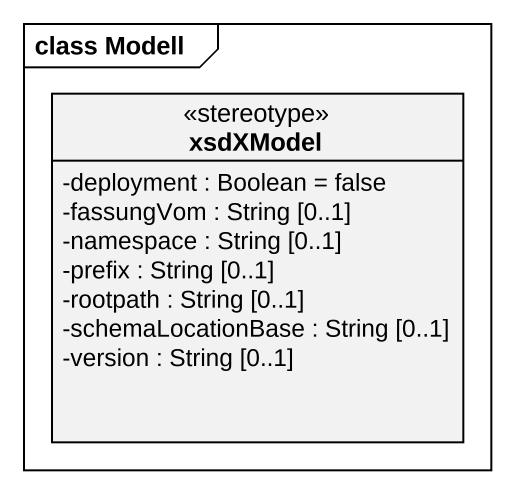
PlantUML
@startuml
mainframe class Modell
hide circle
hide empty members
skinparam classAttributeIconSize 0
class xsdXModel <<stereotype>> {
  -deployment : Boolean = false
  -fassungVom : String [0..1]
  -namespace : String [0..1]
  -prefix : String [0..1]
  -rootpath : String [0..1]
  -schemaLocationBase : String [0..1]
  -version : String [0..1]
}
@enduml
